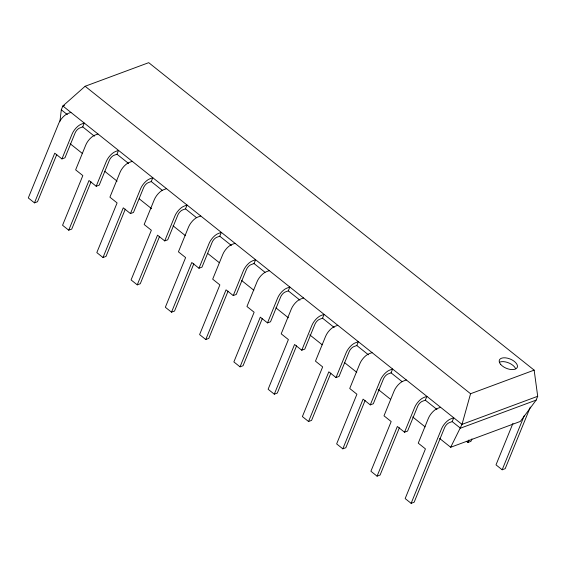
<?xml version="1.0" encoding="UTF-8"?>
<svg xmlns="http://www.w3.org/2000/svg" width="566" height="566" viewBox="0 0 566 566"><rect width="100%" height="100%" fill="white"/><g stroke="black" fill="none" stroke-linecap="round" stroke-linejoin="round"><path stroke-width="0.85" d="M59.961 121.195L61.305 109.804L62.868 105.984L85.133 86.265L148.716 62.67L534.148 370.136L537.7 396.285L536.144 400.105L520.331 421.429L450.685 447.267L439.633 438.459M534.148 370.136L470.565 393.731L462.005 424.373L450.685 447.267M70.92 112.401L67.892 113.525A9.664 4.068 -51.4 0 0 58.715 123.416L28.3 197.944L34.469 202.861L54.746 153.181L61.935 158.919L64.963 157.794L75.101 132.953A4.832 2.031 -51.4 0 1 79.693 128.008L82.721 126.883L84.277 123.063L81.249 124.187A9.664 4.068 -51.4 0 0 72.073 134.078L61.935 158.919M56.777 154.497L37.498 201.744L34.469 202.861M97.982 133.993L94.954 135.118A9.664 4.068 -51.4 0 0 85.777 145.009L75.639 169.85L82.834 175.587L62.557 225.275L68.727 230.192L89.004 180.512L96.199 186.249L99.227 185.124L109.365 160.284A4.832 2.031 -51.4 0 1 113.95 155.339L116.978 154.214L118.542 150.393L115.514 151.518A9.664 4.068 -51.4 0 0 106.337 161.409L96.199 186.249M91.034 181.828L71.755 229.074L68.727 230.192M132.246 161.324L129.218 162.449A9.664 4.068 -51.4 0 0 120.042 172.34L109.903 197.18L117.098 202.918L96.821 252.606L102.991 257.523L123.261 207.842L130.456 213.58L133.484 212.455L143.623 187.615A4.832 2.031 -51.4 0 1 148.214 182.669L151.242 181.545L152.799 177.724L149.771 178.842A9.664 4.068 -51.4 0 0 140.594 188.74L130.456 213.58M125.298 209.158L106.019 256.398L102.991 257.523M166.503 188.655L163.475 189.78A9.664 4.068 -51.4 0 0 154.299 199.671L144.16 224.511L151.355 230.249L131.079 279.937L137.248 284.854L157.525 235.173L164.72 240.911L167.748 239.786L177.887 214.946A4.832 2.031 -51.4 0 1 182.471 210L185.499 208.875L187.063 205.055L184.035 206.173A9.664 4.068 -51.4 0 0 174.859 216.063L164.72 240.911M159.555 236.489L140.276 283.729L137.248 284.854M200.767 215.986L197.739 217.111A9.664 4.068 -51.4 0 0 188.563 227.001L178.424 251.842L185.62 257.58L165.343 307.267L171.512 312.184L191.782 262.497L198.977 268.242L202.005 267.117L212.144 242.269A4.832 2.031 -51.4 0 1 216.736 237.324L219.764 236.206L221.32 232.378L218.292 233.503A9.664 4.068 -51.4 0 0 209.116 243.394L198.977 268.242M193.813 263.82L174.54 311.059L171.512 312.184M235.024 243.316L231.996 244.434A9.664 4.068 -51.4 0 0 222.82 254.325L212.682 279.172L219.877 284.91L199.6 334.598L205.769 339.515L226.046 289.827L233.242 295.565L236.27 294.447L246.408 269.6A4.832 2.031 -51.4 0 1 250.993 264.655L254.021 263.537L255.584 259.709L252.556 260.834A9.664 4.068 -51.4 0 0 243.38 270.725L233.242 295.565M228.077 291.15L208.797 338.39L205.769 339.515M269.289 270.64L266.261 271.765A9.664 4.068 -51.4 0 0 257.084 281.656L246.946 306.503L254.141 312.241L233.864 361.922L240.034 366.846L260.303 317.158L267.499 322.896L270.527 321.778L280.665 296.931A4.832 2.031 -51.4 0 1 285.257 291.985L288.285 290.86L289.842 287.04L286.813 288.165A9.664 4.068 -51.4 0 0 277.637 298.056L267.499 322.896M262.334 318.481L243.062 365.721L240.034 366.846M303.546 297.971L300.518 299.096A9.664 4.068 -51.4 0 0 291.341 308.986L281.203 333.834L288.398 339.572L268.121 389.252L274.291 394.177L294.568 344.489L301.763 350.227L304.791 349.102L314.929 324.261A4.832 2.031 -51.4 0 1 319.514 319.316L322.542 318.191L324.106 314.371L321.078 315.495A9.664 4.068 -51.4 0 0 311.901 325.386L301.763 350.227M296.598 345.812L277.319 393.052L274.291 394.177M337.81 325.301L334.782 326.426A9.664 4.068 -51.4 0 0 325.606 336.317L315.467 361.158L322.662 366.902L302.385 416.583L308.555 421.507L328.825 371.82L336.02 377.557L339.048 376.432L349.187 351.592A4.832 2.031 -51.4 0 1 353.778 346.647L356.806 345.522L358.363 341.701L355.335 342.826A9.664 4.068 -51.4 0 0 346.159 352.717L336.02 377.557M330.855 373.135L311.576 420.382L308.555 421.507M372.067 352.632L369.039 353.757A9.664 4.068 -51.4 0 0 359.863 363.648L349.724 388.488L356.92 394.226L336.643 443.914L342.812 448.831L363.089 399.15L370.284 404.888L373.312 403.763L383.451 378.923A4.832 2.031 -51.4 0 1 388.035 373.977L391.064 372.853L392.627 369.032L389.599 370.157A9.664 4.068 -51.4 0 0 380.423 380.048L370.284 404.888M365.12 400.466L345.84 447.713L342.812 448.831M406.331 379.963L403.303 381.088A9.664 4.068 -51.4 0 0 394.127 390.979L383.989 415.819L391.184 421.557L370.907 471.245L377.069 476.162L397.346 426.481L404.541 432.219L407.57 431.094L417.708 406.254A4.832 2.031 -51.4 0 1 422.3 401.308L425.328 400.183L426.884 396.363L423.856 397.488A9.664 4.068 -51.4 0 0 414.68 407.378L404.541 432.219M399.377 427.797L380.097 475.037L377.069 476.162M411.128 503.33L441.544 428.802A9.664 4.068 -51.4 0 1 450.713 418.911L453.741 417.786L452.184 421.606L449.156 422.731A4.832 2.031 -51.4 0 0 444.572 427.677L414.156 502.205L411.128 503.33L405.164 498.575L425.441 448.888L418.246 443.15L428.384 418.309A9.664 4.068 -51.4 0 1 437.56 408.419L440.589 407.294M466.54 441.36L467.912 442.456L468.91 440.008M471.938 438.891L470.94 441.331L467.912 442.456M512.959 423.326L496.007 464.863L502.169 469.787L505.197 468.662L530.321 407.096M502.169 469.787L524.321 415.508M64.51 105.368L62.868 105.984L462.005 424.373L537.7 396.285M536.144 400.105L460.441 428.193L452.184 421.606M85.133 86.265L470.565 393.731M61.305 109.804L67.347 114.622M82.721 126.883L94.366 136.173M116.978 154.214L128.631 163.503M151.242 181.545L162.201 190.289M185.499 208.875L196.466 217.62M219.764 236.206L231.409 245.495M254.021 263.537L264.987 272.281M288.285 290.86L299.93 300.157M322.542 318.191L334.195 327.488M356.806 345.522L368.452 354.818M391.064 372.853L402.03 381.597M425.328 400.183L436.973 409.473M70.142 143.707L82.572 153.627M104.675 171.257L117.105 181.17M139.208 198.8L151.638 208.72M173.047 225.799L185.478 235.718M207.581 253.342L219.318 262.709M241.42 280.34L253.851 290.259M275.953 307.883L288.384 317.802M309.793 334.881L322.224 344.8M344.326 362.431L356.757 372.343M378.166 389.422L390.597 399.341M412.699 416.972L425.13 426.884M499.92 362.049A9.664 5.016 22.2 0 1 515.442 368.303M500.712 364.454A9.664 5.016 22.2 0 0 516.517 368.395A9.664 5.016 22.2 0 0 507.773 358.243A9.664 5.016 22.2 0 0 500.712 364.454"/></g></svg>
